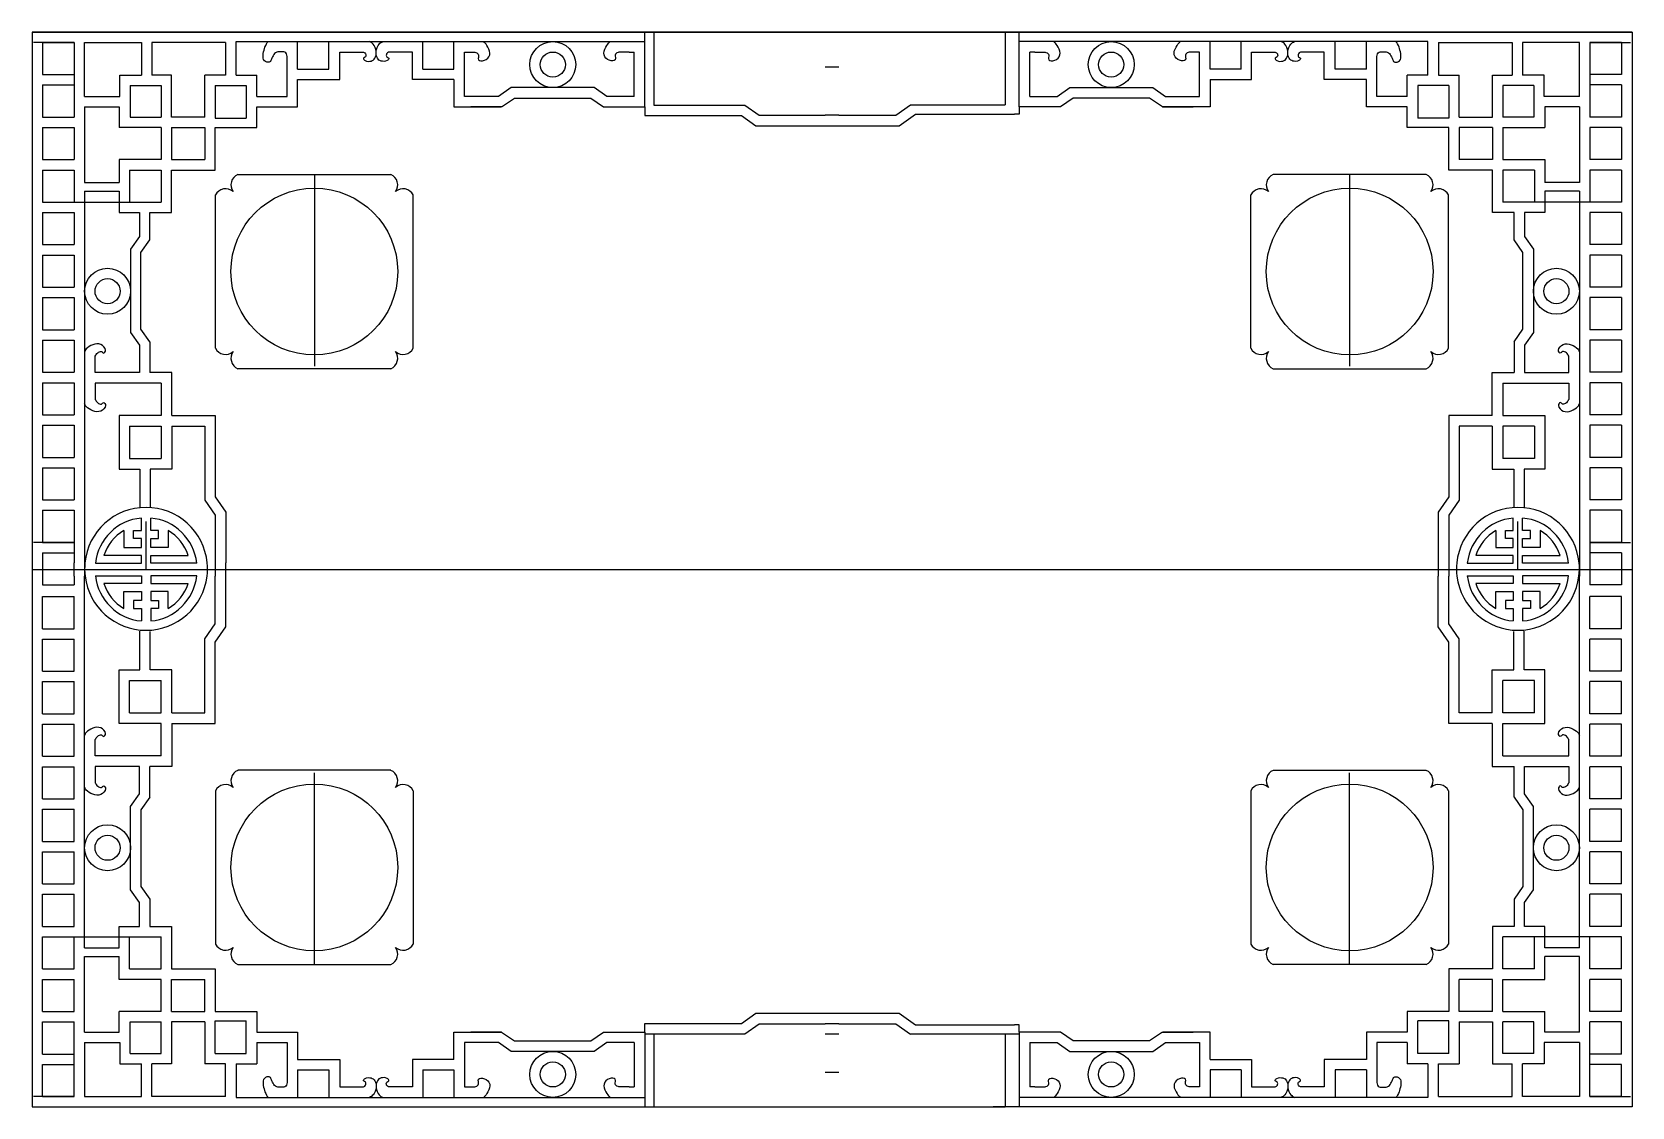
# Model space of a CAD drawing. Extents: x -289 to 641, y -388 to 236.
import ezdxf

# ---------------------------------------------------------------- set-up
doc = ezdxf.new("R2010")
doc.units = 0
doc.layers.add('MODELSKETCH_VISIBLE', color=7, linetype='CONTINUOUS')

msp = doc.modelspace()

# ---------------------------------------------------------------- linework, layer by layer
at = {"layer": 'MODELSKETCH_VISIBLE'}
for p, q in [((-288.73, 236.49), (-288.73, -72)), ((-288.73, 236.49), (67.41, 236.49)), ((641.27, 236.49), (-288.73, 236.49)), ((-288.73, 236.49), (641.27, 236.49)), ((67.41, 192.95), (67.41, 236.49)), ((67.41, 236.49), (72.78, 236.49)), ((72.78, 236.49), (72.78, 194.02)), ((276.86, 236.49), (276.86, 194.13)), ((276.86, 236.49), (285.13, 236.49)), ((641.27, 236.49), (285.13, 236.49)), ((285.13, 192.95), (285.13, 236.49)), ((641.27, 236.49), (641.27, -72)), ((-264.22, 230.42), (-287.81, 230.42)), ((-282.66, 230.42), (-264.22, 230.42)), ((-282.66, 230.42), (-282.66, 211.77)), ((-264.22, 230.42), (-264.22, 211.77)), ((-264.22, 230.42), (-264.22, 205.7)), ((-258.15, 199.02), (-258.15, 230.42)), ((-258.15, 230.42), (-237.74, 230.42)), ((-237.74, 230.42), (-225.17, 230.42)), ((-225.17, 230.42), (-225.17, 211.4)), ((-219.1, 230.42), (-219.1, 211.4)), ((-176.21, 230.42), (-219.1, 230.42)), ((-176.21, 230.42), (-176.21, 211.4)), ((-170.14, 230.9), (67.41, 230.9)), ((-170.14, 211.4), (-170.14, 230.9)), ((-134.35, 230.9), (-116.15, 230.9)), ((-134.35, 214.91), (-134.35, 230.9)), ((-116.15, 214.91), (-116.15, 230.9)), ((-109.8, 208.84), (-109.8, 224.83)), ((-109.8, 224.83), (-96, 224.83)), ((-67.62, 224.83), (-81.42, 224.83)), ((-67.62, 208.84), (-67.62, 224.83)), ((-61.55, 214.91), (-61.55, 230.9)), ((-61.55, 230.9), (-43.48, 230.9)), ((-43.48, 214.91), (-43.48, 230.9)), ((-37.41, 199.02), (-37.41, 224.83)), ((-37.41, 224.83), (-31.4, 224.83)), ((58.46, 224.83), (52.44, 224.83)), ((58.46, 224.83), (61.34, 224.83)), ((61.34, 199.02), (61.34, 224.83)), ((522.67, 230.9), (285.13, 230.9)), ((291.2, 199.02), (291.2, 224.83)), ((294.08, 224.83), (291.2, 224.83)), ((294.08, 224.83), (300.09, 224.83)), ((378.68, 230.9), (305.35, 230.9)), ((389.95, 224.83), (383.93, 224.83)), ((389.95, 199.02), (389.95, 224.83)), ((414.08, 230.9), (396.02, 230.9)), ((396.02, 214.91), (396.02, 230.9)), ((414.08, 214.91), (414.08, 230.9)), ((420.15, 208.84), (420.15, 224.83)), ((420.15, 224.83), (433.95, 224.83)), ((462.33, 224.83), (448.53, 224.83)), ((462.33, 208.84), (462.33, 224.83)), ((468.68, 214.91), (468.68, 230.9)), ((486.89, 230.9), (468.68, 230.9)), ((486.89, 214.91), (486.89, 230.9)), ((522.67, 211.4), (522.67, 230.9)), ((528.74, 230.42), (528.74, 211.4)), ((528.74, 230.42), (571.64, 230.42)), ((571.64, 230.42), (571.64, 211.4)), ((577.71, 230.42), (577.71, 211.4)), ((590.28, 230.42), (577.71, 230.42)), ((610.68, 230.42), (590.28, 230.42)), ((610.68, 199.02), (610.68, 230.42)), ((616.76, 230.42), (616.76, 205.7)), ((616.76, 230.42), (640.34, 230.42)), ((635.2, 230.42), (616.76, 230.42)), ((616.76, 230.42), (616.76, 211.77)), ((635.2, 230.42), (635.2, 211.77)), ((-140.42, 199.02), (-140.42, 221.41)), ((-134.35, 214.91), (-116.15, 214.91)), ((-61.55, 214.91), (-43.48, 214.91)), ((172.39, 216.22), (180.15, 216.22)), ((414.08, 214.91), (396.02, 214.91)), ((486.89, 214.91), (468.68, 214.91)), ((492.96, 199.02), (492.96, 221.41)), ((-282.66, 211.77), (-264.22, 211.77)), ((-282.66, 205.7), (-264.22, 205.7)), ((-282.66, 205.7), (-282.66, 187.05)), ((-264.22, 205.7), (-264.22, 187.05)), ((-237.74, 211.4), (-225.17, 211.4)), ((-237.74, 199.02), (-237.74, 211.4)), ((-231.67, 205.33), (-231.67, 187.05)), ((-231.67, 205.33), (-213.72, 205.33)), ((-207.65, 211.4), (-219.1, 211.4)), ((-213.72, 205.33), (-213.72, 187.05)), ((-207.65, 187.05), (-207.65, 211.4)), ((-176.21, 211.4), (-188.27, 211.4)), ((-188.27, 187.05), (-188.27, 211.4)), ((-182.2, 205.33), (-182.2, 186.43)), ((-182.2, 205.33), (-164.21, 205.33)), ((-170.14, 211.4), (-158.14, 211.4)), ((-164.21, 205.33), (-164.21, 186.43)), ((-158.14, 199.02), (-158.14, 211.4)), ((-134.35, 208.84), (-109.8, 208.84)), ((-134.35, 192.95), (-134.35, 208.84)), ((-43.48, 208.84), (-67.62, 208.84)), ((-43.48, 208.84), (-43.48, 192.95)), ((396.02, 208.84), (396.02, 192.95)), ((396.02, 208.84), (420.15, 208.84)), ((486.89, 208.84), (462.33, 208.84)), ((486.89, 192.95), (486.89, 208.84)), ((522.67, 211.4), (510.68, 211.4)), ((510.68, 199.02), (510.68, 211.4)), ((516.75, 205.33), (516.75, 186.43)), ((534.74, 205.33), (516.75, 205.33)), ((528.74, 211.4), (540.81, 211.4)), ((534.74, 205.33), (534.74, 186.43)), ((540.81, 187.05), (540.81, 211.4)), ((560.18, 187.05), (560.18, 211.4)), ((560.18, 211.4), (571.64, 211.4)), ((566.26, 205.33), (566.26, 187.05)), ((584.21, 205.33), (566.26, 205.33)), ((590.28, 211.4), (577.71, 211.4)), ((584.21, 205.33), (584.21, 187.05)), ((590.28, 199.02), (590.28, 211.4)), ((635.2, 211.77), (616.76, 211.77)), ((635.2, 205.7), (616.76, 205.7)), ((616.76, 205.7), (616.76, 187.05)), ((635.2, 205.7), (635.2, 187.05)), ((-258.15, 199.02), (-237.74, 199.02)), ((-158.14, 199.02), (-140.42, 199.02)), ((-17.67, 199.02), (-37.41, 199.02)), ((-10.27, 204.2), (-17.67, 199.02)), ((-15.75, 192.95), (-8.36, 198.13)), ((38.04, 204.2), (-10.27, 204.2)), ((-8.36, 198.13), (36.12, 198.13)), ((36.12, 198.13), (43.52, 192.95)), ((45.43, 199.02), (38.04, 204.2)), ((61.34, 199.02), (45.43, 199.02)), ((291.2, 199.02), (307.1, 199.02)), ((307.1, 199.02), (314.5, 204.2)), ((316.41, 198.13), (309.02, 192.95)), ((314.5, 204.2), (362.81, 204.2)), ((360.9, 198.13), (316.41, 198.13)), ((368.29, 192.95), (360.9, 198.13)), ((362.81, 204.2), (370.2, 199.02)), ((370.2, 199.02), (389.95, 199.02)), ((510.68, 199.02), (492.96, 199.02)), ((610.68, 199.02), (590.28, 199.02)), ((-282.66, 187.05), (-264.22, 187.05)), ((-258.15, 192.95), (-258.15, 148.96)), ((-258.15, 192.95), (-238.08, 192.95)), ((-238.08, 192.95), (-238.08, 180.98)), ((-231.67, 187.05), (-213.72, 187.05)), ((-188.27, 187.05), (-207.65, 187.05)), ((-182.2, 186.43), (-164.21, 186.43)), ((-158.14, 192.95), (-134.35, 192.95)), ((-158.14, 180.98), (-158.14, 192.95)), ((-43.48, 192.95), (-16.27, 192.95)), ((-15.75, 192.95), (-33.59, 192.95)), ((43.52, 192.95), (67.41, 192.95)), ((67.41, 192.95), (67.41, 187.95)), ((67.41, 187.95), (123.6, 187.95)), ((72.78, 194.02), (125.52, 194.02)), ((123.6, 187.95), (132.03, 182.05)), ((125.52, 194.02), (133.94, 188.12)), ((133.94, 188.12), (172.39, 188.12)), ((180.15, 188.12), (172.39, 188.12)), ((180.15, 188.12), (213.33, 188.12)), ((213.33, 188.12), (221.91, 194.13)), ((215.24, 182.05), (224.76, 188.71)), ((221.91, 194.13), (276.86, 194.13)), ((224.76, 188.71), (282.4, 188.71)), ((285.13, 188.71), (282.4, 188.71)), ((309.02, 192.95), (285.13, 192.95)), ((285.13, 192.95), (285.13, 188.71)), ((368.29, 192.95), (386.12, 192.95)), ((396.02, 192.95), (368.81, 192.95)), ((510.68, 192.95), (486.89, 192.95)), ((510.68, 180.98), (510.68, 192.95)), ((534.74, 186.43), (516.75, 186.43)), ((540.81, 187.05), (560.18, 187.05)), ((584.21, 187.05), (566.26, 187.05)), ((610.68, 192.95), (590.62, 192.95)), ((590.62, 192.95), (590.62, 180.98)), ((610.68, 192.95), (610.68, 148.96)), ((635.2, 187.05), (616.76, 187.05)), ((-282.66, 180.98), (-264.22, 180.98)), ((-282.66, 180.98), (-282.66, 162.34)), ((-264.22, 180.98), (-264.22, 162.34)), ((-213.72, 180.98), (-238.08, 180.98)), ((-213.72, 180.98), (-213.72, 162.34)), ((-207.65, 180.98), (-207.65, 162.34)), ((-207.65, 180.98), (-188.27, 180.98)), ((-188.27, 180.98), (-188.27, 162.34)), ((-182.2, 156.26), (-182.2, 180.98)), ((-182.2, 180.98), (-158.14, 180.98)), ((132.03, 182.05), (172.39, 182.05)), ((172.39, 182.05), (180.15, 182.05)), ((180.15, 182.05), (215.24, 182.05)), ((534.74, 180.98), (510.68, 180.98)), ((534.74, 156.26), (534.74, 180.98)), ((540.81, 180.98), (540.81, 162.34)), ((560.18, 180.98), (540.81, 180.98)), ((560.18, 180.98), (560.18, 162.34)), ((566.26, 180.98), (566.26, 162.34)), ((566.26, 180.98), (590.62, 180.98)), ((616.76, 180.98), (616.76, 162.34)), ((635.2, 180.98), (616.76, 180.98)), ((635.2, 180.98), (635.2, 162.34)), ((-282.66, 162.34), (-264.22, 162.34)), ((-238.08, 162.34), (-238.08, 148.96)), ((-213.72, 162.34), (-238.08, 162.34)), ((-207.65, 162.34), (-188.27, 162.34)), ((560.18, 162.34), (540.81, 162.34)), ((566.26, 162.34), (590.62, 162.34)), ((590.62, 162.34), (590.62, 148.96)), ((635.2, 162.34), (616.76, 162.34)), ((-282.66, 156.26), (-282.66, 137.62)), ((-282.66, 156.26), (-264.22, 156.26)), ((-264.22, 156.26), (-264.22, 137.62)), ((-258.15, 148.96), (-238.08, 148.96)), ((-232.01, 156.26), (-232.01, 137.62)), ((-232.01, 156.26), (-213.57, 156.26)), ((-213.57, 156.26), (-213.57, 137.62)), ((-207.65, 131.55), (-207.65, 156.26)), ((-207.65, 156.26), (-182.2, 156.26)), ((-169.14, 153.68), (-80.11, 153.68)), ((-124.62, 153.68), (-124.62, 42.26)), ((521.67, 153.68), (432.64, 153.68)), ((477.16, 153.68), (477.16, 42.26)), ((560.18, 156.26), (534.74, 156.26)), ((560.18, 131.55), (560.18, 156.26)), ((584.55, 156.26), (566.11, 156.26)), ((566.11, 156.26), (566.11, 137.62)), ((584.55, 156.26), (584.55, 137.62)), ((610.68, 148.96), (590.62, 148.96)), ((635.2, 156.26), (616.76, 156.26)), ((616.76, 156.26), (616.76, 137.62)), ((635.2, 156.26), (635.2, 137.62)), ((-258.15, 144.07), (-258.15, -72)), ((-258.15, 144.07), (-238.08, 144.07)), ((-238.08, 144.07), (-238.08, 131.55)), ((-182.08, 52.7), (-182.08, 141.81)), ((-67.16, 52.7), (-67.16, 141.81)), ((419.7, 52.7), (419.7, 141.81)), ((534.62, 52.7), (534.62, 141.81)), ((590.62, 144.07), (590.62, 131.55)), ((610.68, 144.07), (590.62, 144.07)), ((610.68, 144.07), (610.68, -72)), ((-282.66, 137.62), (-264.22, 137.62)), ((-282.66, 131.55), (-282.66, 112.9)), ((-282.66, 131.55), (-264.22, 131.55)), ((-264.22, 137.62), (-213.57, 137.62)), ((-264.22, 131.55), (-264.22, 112.9)), ((-238.08, 131.55), (-226.27, 131.55)), ((-232.01, 137.62), (-213.57, 137.62)), ((-226.27, 131.55), (-226.27, 117.59)), ((-220.2, 115.68), (-220.2, 131.55)), ((-220.2, 131.55), (-207.65, 131.55)), ((572.73, 131.55), (560.18, 131.55)), ((616.76, 137.62), (566.11, 137.62)), ((584.55, 137.62), (566.11, 137.62)), ((572.73, 115.68), (572.73, 131.55)), ((590.62, 131.55), (578.81, 131.55)), ((578.81, 131.55), (578.81, 117.59)), ((635.2, 137.62), (616.76, 137.62)), ((616.76, 131.55), (616.76, 112.9)), ((635.2, 131.55), (616.76, 131.55)), ((635.2, 131.55), (635.2, 112.9)), ((-282.66, 112.9), (-264.22, 112.9)), ((-226.27, 117.59), (-231.45, 110.2)), ((-225.38, 108.28), (-220.2, 115.68)), ((577.91, 108.28), (572.73, 115.68)), ((578.81, 117.59), (583.98, 110.2)), ((635.2, 112.9), (616.76, 112.9)), ((-282.66, 106.83), (-282.66, 88.18)), ((-282.66, 106.83), (-264.22, 106.83)), ((-264.22, 106.83), (-264.22, 88.18)), ((-231.45, 110.2), (-231.45, 61.88)), ((-225.38, 63.8), (-225.38, 108.28)), ((577.91, 63.8), (577.91, 108.28)), ((583.98, 110.2), (583.98, 61.88)), ((635.2, 106.83), (616.76, 106.83)), ((616.76, 106.83), (616.76, 88.18)), ((635.2, 106.83), (635.2, 88.18)), ((-282.66, 88.18), (-264.22, 88.18)), ((635.2, 88.18), (616.76, 88.18)), ((-282.66, 82.11), (-264.22, 82.11)), ((-282.66, 82.11), (-282.66, 63.46)), ((-264.22, 82.11), (-264.22, 63.46)), ((616.76, 82.11), (616.76, 63.46)), ((635.2, 82.11), (616.76, 82.11)), ((635.2, 82.11), (635.2, 63.46)), ((-282.66, 63.46), (-264.22, 63.46)), ((-282.66, 57.39), (-264.22, 57.39)), ((-282.66, 57.39), (-282.66, 38.74)), ((-264.22, 57.39), (-264.22, 38.74)), ((-231.45, 61.88), (-226.27, 54.49)), ((-220.2, 56.4), (-225.38, 63.8)), ((-220.2, 56.4), (-220.2, 38.57)), ((572.73, 56.4), (577.91, 63.8)), ((572.73, 56.4), (572.73, 38.57)), ((583.98, 61.88), (578.81, 54.49)), ((635.2, 63.46), (616.76, 63.46)), ((635.2, 57.39), (616.76, 57.39)), ((616.76, 57.39), (616.76, 38.74)), ((635.2, 57.39), (635.2, 38.74)), ((-251.99, 38.57), (-251.99, 48.08)), ((-226.27, 54.49), (-226.27, 38.57)), ((578.81, 54.49), (578.81, 38.57)), ((604.53, 38.57), (604.53, 48.08)), ((-282.66, 38.74), (-264.22, 38.74)), ((-226.27, 38.57), (-251.99, 38.57)), ((-207.5, 38.57), (-220.2, 38.57)), ((-207.5, 13.57), (-207.5, 38.57)), ((-80.11, 40.83), (-169.14, 40.83)), ((432.64, 40.83), (521.67, 40.83)), ((560.03, 13.57), (560.03, 38.57)), ((560.03, 38.57), (572.73, 38.57)), ((578.81, 38.57), (604.53, 38.57)), ((635.2, 38.74), (616.76, 38.74)), ((-282.66, 32.67), (-264.22, 32.67)), ((-282.66, 32.67), (-282.66, 14.02)), ((-264.22, 32.67), (-264.22, 14.02)), ((-213.57, 32.5), (-251.99, 32.5)), ((-251.99, 32.5), (-251.99, 22.99)), ((-213.57, 32.5), (-213.57, 13.57)), ((566.11, 32.5), (604.53, 32.5)), ((566.11, 32.5), (566.11, 13.57)), ((604.53, 32.5), (604.53, 22.99)), ((616.76, 32.67), (616.76, 14.02)), ((635.2, 32.67), (616.76, 32.67)), ((635.2, 32.67), (635.2, 14.02)), ((-282.66, 14.02), (-264.22, 14.02)), ((-238.08, 13.57), (-238.08, -17.51)), ((-213.57, 13.57), (-238.08, 13.57)), ((-207.5, 13.57), (-182.2, 13.57)), ((-182.2, 13.57), (-182.2, -33.66)), ((560.03, 13.57), (534.74, 13.57)), ((534.74, 13.57), (534.74, -33.66)), ((566.11, 13.57), (590.62, 13.57)), ((590.62, 13.57), (590.62, -17.51)), ((635.2, 14.02), (616.76, 14.02)), ((-282.66, 7.95), (-282.66, -10.7)), ((-282.66, 7.95), (-264.22, 7.95)), ((-264.22, 7.95), (-264.22, -10.7)), ((-232.01, 7.5), (-232.01, -11.43)), ((-232.01, 7.5), (-213.57, 7.5)), ((-213.57, 7.5), (-213.57, -11.43)), ((-207.5, 7.5), (-188.27, 7.5)), ((-207.5, 7.5), (-207.5, -17.51)), ((-188.27, 7.5), (-188.27, -35.55)), ((560.03, 7.5), (540.81, 7.5)), ((540.81, 7.5), (540.81, -35.55)), ((560.03, 7.5), (560.03, -17.51)), ((584.55, 7.5), (566.11, 7.5)), ((566.11, 7.5), (566.11, -11.43)), ((584.55, 7.5), (584.55, -11.43)), ((635.2, 7.95), (616.76, 7.95)), ((616.76, 7.95), (616.76, -10.7)), ((635.2, 7.95), (635.2, -10.7)), ((-282.66, -10.7), (-264.22, -10.7)), ((-282.66, -16.77), (-282.66, -35.42)), ((-282.66, -16.77), (-264.22, -16.77)), ((-264.22, -16.77), (-264.22, -35.42)), ((-238.08, -17.51), (-226.03, -17.51)), ((-232.01, -11.43), (-213.57, -11.43)), ((-226.03, -17.51), (-226.03, -39.98)), ((-207.5, -17.51), (-219.96, -17.51)), ((-219.96, -17.51), (-219.96, -39.88)), ((560.03, -17.51), (572.49, -17.51)), ((584.55, -11.43), (566.11, -11.43)), ((572.49, -17.51), (572.49, -39.88)), ((578.56, -17.51), (578.56, -39.98)), ((590.62, -17.51), (578.56, -17.51)), ((635.2, -10.7), (616.76, -10.7)), ((616.76, -16.77), (616.76, -35.42)), ((635.2, -16.77), (616.76, -16.77)), ((635.2, -16.77), (635.2, -35.42)), ((-282.66, -35.42), (-264.22, -35.42)), ((-188.27, -35.55), (-182.19, -44.38)), ((-182.2, -33.66), (-176.12, -42.49)), ((534.74, -33.66), (528.66, -42.49)), ((540.81, -35.55), (534.73, -44.38)), ((635.2, -35.42), (616.76, -35.42)), ((-282.66, -41.49), (-282.66, -60.14)), ((-282.66, -41.49), (-264.22, -41.49)), ((-264.22, -41.49), (-264.22, -60.14)), ((-225.17, -53.25), (-225.17, -45.99)), ((-219.72, -53.25), (-219.72, -45.99)), ((-182.19, -44.38), (-182.19, -72)), ((-176.12, -42.49), (-176.12, -72)), ((528.66, -42.49), (528.66, -72)), ((534.73, -44.38), (534.73, -72)), ((572.25, -53.25), (572.25, -45.99)), ((577.71, -53.25), (577.71, -45.99)), ((635.2, -41.49), (616.76, -41.49)), ((616.76, -41.49), (616.76, -60.14)), ((635.2, -41.49), (635.2, -60.14)), ((-235.28, -53.25), (-235.28, -63.04)), ((-229.77, -57.79), (-229.77, -53.25)), ((-229.77, -53.25), (-225.17, -53.25)), ((-222.44, -75.51), (-222.44, -48.03)), ((-215.12, -53.25), (-219.72, -53.25)), ((-215.12, -57.79), (-215.12, -53.25)), ((-209.6, -53.25), (-209.6, -63.04)), ((562.14, -53.25), (562.14, -63.04)), ((567.66, -53.25), (572.25, -53.25)), ((567.66, -57.79), (567.66, -53.25)), ((574.98, -75.51), (574.98, -48.03)), ((582.3, -53.25), (577.71, -53.25)), ((582.3, -57.79), (582.3, -53.25)), ((587.82, -53.25), (587.82, -63.04)), ((-264.22, -60.14), (-287.81, -60.14)), ((-282.66, -60.14), (-264.22, -60.14)), ((-264.22, -60.14), (-264.22, -72)), ((-235.28, -63.04), (-225.17, -63.04)), ((-225.17, -57.79), (-229.77, -57.79)), ((-225.17, -63.04), (-225.17, -57.79)), ((-219.72, -63.04), (-219.72, -57.79)), ((-219.72, -57.79), (-215.12, -57.79)), ((-209.6, -63.04), (-219.72, -63.04)), ((562.14, -63.04), (572.25, -63.04)), ((572.25, -57.79), (567.66, -57.79)), ((572.25, -63.04), (572.25, -57.79)), ((577.71, -57.79), (582.3, -57.79)), ((577.71, -63.04), (577.71, -57.79)), ((587.82, -63.04), (577.71, -63.04)), ((616.76, -60.14), (640.34, -60.14)), ((635.2, -60.14), (616.76, -60.14)), ((616.76, -60.14), (616.76, -72)), ((-288.73, -72), (-288.73, -79.77)), ((-282.66, -66.21), (-282.66, -72)), ((-282.66, -66.21), (-264.22, -66.21)), ((-282.66, -72), (-282.66, -79.77)), ((-264.22, -66.21), (-264.22, -72)), ((-264.22, -79.77), (-264.22, -72)), ((-258.15, -72), (-258.15, -79.77)), ((-251.89, -72.12), (-225.17, -72.12)), ((-225.17, -67.7), (-246.92, -67.7)), ((-225.17, -72.12), (-225.17, -67.7)), ((-219.72, -72.12), (-219.72, -67.7)), ((-219.72, -67.7), (-197.97, -67.7)), ((-193, -72.12), (-219.72, -72.12)), ((-182.19, -72), (-182.19, -79.77)), ((-176.12, -79.77), (-176.12, -72)), ((528.66, -72), (528.66, -79.77)), ((534.73, -72), (534.73, -79.77)), ((545.54, -72.12), (572.25, -72.12)), ((572.25, -67.7), (550.5, -67.7)), ((572.25, -72.12), (572.25, -67.7)), ((577.71, -67.7), (599.46, -67.7)), ((577.71, -72.12), (577.71, -67.7)), ((604.42, -72.12), (577.71, -72.12)), ((610.68, -72), (610.68, -79.77)), ((635.2, -66.21), (616.76, -66.21)), ((616.76, -66.21), (616.76, -72)), ((616.76, -72), (616.76, -79.77)), ((635.2, -66.21), (635.2, -72)), ((635.2, -72), (635.2, -79.77)), ((641.27, -72), (641.27, -79.77)), ((-288.73, -75.89), (641.27, -75.89)), ((-288.73, -79.77), (-288.73, -388.26)), ((-282.66, -79.77), (-282.66, -84.85)), ((-264.22, -79.77), (-264.22, -84.85)), ((-264.22, -79.77), (-264.22, -84.85)), ((-258.15, -295.84), (-258.15, -79.77)), ((-251.89, -79.65), (-225.17, -79.65)), ((-225.17, -79.65), (-225.17, -84.07)), ((-193, -79.65), (-219.72, -79.65)), ((-219.72, -79.65), (-219.72, -84.07)), ((-182.19, -107.4), (-182.19, -79.77)), ((-176.12, -109.28), (-176.12, -79.77)), ((528.66, -109.28), (528.66, -79.77)), ((534.73, -107.4), (534.73, -79.77)), ((545.54, -79.65), (572.25, -79.65)), ((572.25, -79.65), (572.25, -84.07)), ((604.42, -79.65), (577.71, -79.65)), ((577.71, -79.65), (577.71, -84.07)), ((610.68, -295.84), (610.68, -79.77)), ((616.76, -79.77), (616.76, -84.85)), ((616.76, -79.77), (616.76, -84.85)), ((635.2, -79.77), (635.2, -84.85)), ((641.27, -79.77), (641.27, -388.26)), ((-282.66, -84.85), (-264.22, -84.85)), ((-282.66, -91.64), (-264.22, -91.64)), ((-282.66, -110.28), (-282.66, -91.64)), ((-264.22, -110.28), (-264.22, -91.64)), ((-225.17, -84.07), (-246.92, -84.07)), ((-235.28, -88.73), (-225.17, -88.73)), ((-235.28, -98.52), (-235.28, -88.73)), ((-225.17, -88.73), (-225.17, -93.98)), ((-219.72, -84.07), (-197.97, -84.07)), ((-209.6, -88.73), (-219.72, -88.73)), ((-219.72, -88.73), (-219.72, -93.98)), ((-209.6, -98.52), (-209.6, -88.73)), ((572.25, -84.07), (550.5, -84.07)), ((562.14, -98.52), (562.14, -88.73)), ((562.14, -88.73), (572.25, -88.73)), ((572.25, -88.73), (572.25, -93.98)), ((577.71, -84.07), (599.46, -84.07)), ((577.71, -88.73), (577.71, -93.98)), ((587.82, -88.73), (577.71, -88.73)), ((587.82, -98.52), (587.82, -88.73)), ((635.2, -84.85), (616.76, -84.85)), ((635.2, -91.64), (616.76, -91.64)), ((616.76, -110.28), (616.76, -91.64)), ((635.2, -110.28), (635.2, -91.64)), ((-225.17, -93.98), (-229.77, -93.98)), ((-229.77, -93.98), (-229.77, -98.52)), ((-229.77, -98.52), (-225.17, -98.52)), ((-225.17, -98.52), (-225.17, -105.78)), ((-219.72, -93.98), (-215.12, -93.98)), ((-215.12, -98.52), (-219.72, -98.52)), ((-219.72, -98.52), (-219.72, -105.78)), ((-215.12, -93.98), (-215.12, -98.52)), ((572.25, -93.98), (567.66, -93.98)), ((567.66, -93.98), (567.66, -98.52)), ((567.66, -98.52), (572.25, -98.52)), ((572.25, -98.52), (572.25, -105.78)), ((577.71, -93.98), (582.3, -93.98)), ((577.71, -98.52), (577.71, -105.78)), ((582.3, -98.52), (577.71, -98.52)), ((582.3, -93.98), (582.3, -98.52)), ((-282.66, -110.28), (-264.22, -110.28)), ((-188.27, -116.22), (-182.19, -107.4)), ((-182.2, -118.11), (-176.12, -109.28)), ((534.74, -118.11), (528.66, -109.28)), ((540.81, -116.22), (534.73, -107.4)), ((635.2, -110.28), (616.76, -110.28)), ((-282.66, -135), (-282.66, -116.35)), ((-282.66, -116.35), (-264.22, -116.35)), ((-264.22, -135), (-264.22, -116.35)), ((-226.03, -134.27), (-226.03, -111.79)), ((-219.96, -134.27), (-219.96, -111.89)), ((-188.27, -159.27), (-188.27, -116.22)), ((-182.2, -165.34), (-182.2, -118.11)), ((534.74, -165.34), (534.74, -118.11)), ((540.81, -159.27), (540.81, -116.22)), ((572.49, -134.27), (572.49, -111.89)), ((578.56, -134.27), (578.56, -111.79)), ((616.76, -135), (616.76, -116.35)), ((635.2, -116.35), (616.76, -116.35)), ((635.2, -135), (635.2, -116.35)), ((-282.66, -135), (-264.22, -135)), ((-238.08, -134.27), (-226.03, -134.27)), ((-238.08, -165.34), (-238.08, -134.27)), ((-207.5, -134.27), (-219.96, -134.27)), ((-207.5, -159.27), (-207.5, -134.27)), ((560.03, -159.27), (560.03, -134.27)), ((560.03, -134.27), (572.49, -134.27)), ((590.62, -134.27), (578.56, -134.27)), ((590.62, -165.34), (590.62, -134.27)), ((635.2, -135), (616.76, -135)), ((-282.66, -159.72), (-282.66, -141.07)), ((-282.66, -141.07), (-264.22, -141.07)), ((-264.22, -159.72), (-264.22, -141.07)), ((-232.01, -140.34), (-213.57, -140.34)), ((-232.01, -159.27), (-232.01, -140.34)), ((-213.57, -159.27), (-213.57, -140.34)), ((584.55, -140.34), (566.11, -140.34)), ((566.11, -159.27), (566.11, -140.34)), ((584.55, -159.27), (584.55, -140.34)), ((635.2, -141.07), (616.76, -141.07)), ((616.76, -159.72), (616.76, -141.07)), ((635.2, -159.72), (635.2, -141.07)), ((-282.66, -159.72), (-264.22, -159.72)), ((-282.66, -165.79), (-264.22, -165.79)), ((-282.66, -184.44), (-282.66, -165.79)), ((-264.22, -184.44), (-264.22, -165.79)), ((-213.57, -165.34), (-238.08, -165.34)), ((-232.01, -159.27), (-213.57, -159.27)), ((-213.57, -184.27), (-213.57, -165.34)), ((-207.5, -159.27), (-188.27, -159.27)), ((-207.5, -165.34), (-207.5, -190.34)), ((-207.5, -165.34), (-182.2, -165.34)), ((560.03, -165.34), (534.74, -165.34)), ((560.03, -159.27), (540.81, -159.27)), ((560.03, -165.34), (560.03, -190.34)), ((584.55, -159.27), (566.11, -159.27)), ((566.11, -184.27), (566.11, -165.34)), ((566.11, -165.34), (590.62, -165.34)), ((635.2, -159.72), (616.76, -159.72)), ((616.76, -184.44), (616.76, -165.79)), ((635.2, -165.79), (616.76, -165.79)), ((635.2, -184.44), (635.2, -165.79)), ((-251.99, -184.27), (-251.99, -174.76)), ((604.53, -184.27), (604.53, -174.76)), ((-282.66, -184.44), (-264.22, -184.44)), ((-213.57, -184.27), (-251.99, -184.27)), ((566.11, -184.27), (604.53, -184.27)), ((635.2, -184.44), (616.76, -184.44)), ((-282.66, -190.51), (-264.22, -190.51)), ((-282.66, -209.16), (-282.66, -190.51)), ((-264.22, -209.16), (-264.22, -190.51)), ((-226.27, -190.34), (-251.99, -190.34)), ((-251.99, -190.34), (-251.99, -199.85)), ((-226.27, -206.26), (-226.27, -190.34)), ((-207.5, -190.34), (-220.2, -190.34)), ((-220.2, -208.17), (-220.2, -190.34)), ((-80.11, -192.6), (-169.14, -192.6)), ((-124.62, -305.45), (-124.62, -194.03)), ((432.64, -192.6), (521.67, -192.6)), ((477.16, -305.45), (477.16, -194.03)), ((560.03, -190.34), (572.73, -190.34)), ((572.73, -208.17), (572.73, -190.34)), ((578.81, -190.34), (604.53, -190.34)), ((578.81, -206.26), (578.81, -190.34)), ((604.53, -190.34), (604.53, -199.85)), ((616.76, -209.16), (616.76, -190.51)), ((635.2, -190.51), (616.76, -190.51)), ((635.2, -209.16), (635.2, -190.51)), ((-182.08, -204.47), (-182.08, -293.58)), ((-67.16, -204.47), (-67.16, -293.58)), ((419.7, -204.47), (419.7, -293.58)), ((534.62, -204.47), (534.62, -293.58)), ((-282.66, -209.16), (-264.22, -209.16)), ((-231.45, -213.65), (-226.27, -206.26)), ((-231.45, -261.97), (-231.45, -213.65)), ((-220.2, -208.17), (-225.38, -215.57)), ((572.73, -208.17), (577.91, -215.57)), ((583.98, -213.65), (578.81, -206.26)), ((583.98, -261.97), (583.98, -213.65)), ((635.2, -209.16), (616.76, -209.16)), ((-282.66, -233.88), (-282.66, -215.23)), ((-282.66, -215.23), (-264.22, -215.23)), ((-264.22, -233.88), (-264.22, -215.23)), ((-225.38, -215.57), (-225.38, -260.05)), ((577.91, -215.57), (577.91, -260.05)), ((616.76, -233.88), (616.76, -215.23)), ((635.2, -215.23), (616.76, -215.23)), ((635.2, -233.88), (635.2, -215.23)), ((-282.66, -233.88), (-264.22, -233.88)), ((-282.66, -239.95), (-264.22, -239.95)), ((-282.66, -258.6), (-282.66, -239.95)), ((-264.22, -258.6), (-264.22, -239.95)), ((635.2, -233.88), (616.76, -233.88)), ((635.2, -239.95), (616.76, -239.95)), ((616.76, -258.6), (616.76, -239.95)), ((635.2, -258.6), (635.2, -239.95)), ((-282.66, -258.6), (-264.22, -258.6)), ((-225.38, -260.05), (-220.2, -267.45)), ((577.91, -260.05), (572.73, -267.45)), ((635.2, -258.6), (616.76, -258.6)), ((-282.66, -283.32), (-282.66, -264.67)), ((-282.66, -264.67), (-264.22, -264.67)), ((-264.22, -283.32), (-264.22, -264.67)), ((-226.27, -269.36), (-231.45, -261.97)), ((-226.27, -283.32), (-226.27, -269.36)), ((-220.2, -267.45), (-220.2, -283.32)), ((572.73, -267.45), (572.73, -283.32)), ((578.81, -269.36), (583.98, -261.97)), ((578.81, -283.32), (578.81, -269.36)), ((635.2, -264.67), (616.76, -264.67)), ((616.76, -283.32), (616.76, -264.67)), ((635.2, -283.32), (635.2, -264.67)), ((-282.66, -283.32), (-264.22, -283.32)), ((-238.08, -283.32), (-226.27, -283.32)), ((-238.08, -295.84), (-238.08, -283.32)), ((-220.2, -283.32), (-207.65, -283.32)), ((-207.65, -283.32), (-207.65, -308.04)), ((572.73, -283.32), (560.18, -283.32)), ((560.18, -283.32), (560.18, -308.04)), ((590.62, -283.32), (578.81, -283.32)), ((590.62, -295.84), (590.62, -283.32)), ((635.2, -283.32), (616.76, -283.32)), ((-282.66, -289.39), (-264.22, -289.39)), ((-282.66, -308.04), (-282.66, -289.39)), ((-264.22, -289.39), (-213.57, -289.39)), ((-264.22, -308.04), (-264.22, -289.39)), ((-258.15, -295.84), (-238.08, -295.84)), ((-232.01, -289.39), (-213.57, -289.39)), ((-232.01, -308.04), (-232.01, -289.39)), ((-213.57, -308.04), (-213.57, -289.39)), ((584.55, -289.39), (566.11, -289.39)), ((566.11, -308.04), (566.11, -289.39)), ((616.76, -289.39), (566.11, -289.39)), ((584.55, -308.04), (584.55, -289.39)), ((610.68, -295.84), (590.62, -295.84)), ((635.2, -289.39), (616.76, -289.39)), ((616.76, -308.04), (616.76, -289.39)), ((635.2, -308.04), (635.2, -289.39)), ((-258.15, -300.74), (-238.08, -300.74)), ((-258.15, -344.72), (-258.15, -300.74)), ((-238.08, -314.11), (-238.08, -300.74)), ((-169.14, -305.45), (-80.11, -305.45)), ((521.67, -305.45), (432.64, -305.45)), ((610.68, -300.74), (590.62, -300.74)), ((590.62, -314.11), (590.62, -300.74)), ((610.68, -344.72), (610.68, -300.74)), ((-282.66, -308.04), (-264.22, -308.04)), ((-282.66, -332.75), (-282.66, -314.11)), ((-282.66, -314.11), (-264.22, -314.11)), ((-264.22, -332.75), (-264.22, -314.11)), ((-213.72, -314.11), (-238.08, -314.11)), ((-232.01, -308.04), (-213.57, -308.04)), ((-213.72, -332.75), (-213.72, -314.11)), ((-207.65, -308.04), (-182.2, -308.04)), ((-207.65, -314.11), (-188.27, -314.11)), ((-207.65, -332.75), (-207.65, -314.11)), ((-188.27, -332.75), (-188.27, -314.11)), ((-182.2, -308.04), (-182.2, -332.75)), ((534.74, -308.04), (534.74, -332.75)), ((560.18, -308.04), (534.74, -308.04)), ((540.81, -332.75), (540.81, -314.11)), ((560.18, -314.11), (540.81, -314.11)), ((560.18, -332.75), (560.18, -314.11)), ((584.55, -308.04), (566.11, -308.04)), ((566.26, -314.11), (590.62, -314.11)), ((566.26, -332.75), (566.26, -314.11)), ((635.2, -308.04), (616.76, -308.04)), ((616.76, -332.75), (616.76, -314.11)), ((635.2, -314.11), (616.76, -314.11)), ((635.2, -332.75), (635.2, -314.11)), ((-282.66, -332.75), (-264.22, -332.75)), ((-238.08, -344.72), (-238.08, -332.75)), ((-213.72, -332.75), (-238.08, -332.75)), ((-207.65, -332.75), (-188.27, -332.75)), ((-182.2, -332.75), (-158.14, -332.75)), ((-158.14, -332.75), (-158.14, -344.72)), ((123.6, -339.72), (132.03, -333.82)), ((132.03, -333.82), (172.39, -333.82)), ((172.39, -333.82), (180.15, -333.82)), ((180.15, -333.82), (215.24, -333.82)), ((215.24, -333.82), (224.76, -340.48)), ((510.68, -332.75), (510.68, -344.72)), ((534.74, -332.75), (510.68, -332.75)), ((560.18, -332.75), (540.81, -332.75)), ((566.26, -332.75), (590.62, -332.75)), ((590.62, -344.72), (590.62, -332.75)), ((635.2, -332.75), (616.76, -332.75)), ((-282.66, -357.47), (-282.66, -338.83)), ((-282.66, -338.83), (-264.22, -338.83)), ((-264.22, -357.47), (-264.22, -338.83)), ((-231.67, -357.1), (-231.67, -338.83)), ((-231.67, -338.83), (-213.72, -338.83)), ((-213.72, -357.1), (-213.72, -338.83)), ((-188.27, -338.83), (-207.65, -338.83)), ((-207.65, -338.83), (-207.65, -363.17)), ((-188.27, -338.83), (-188.27, -363.17)), ((-182.2, -357.1), (-182.2, -338.2)), ((-182.2, -338.2), (-164.21, -338.2)), ((-164.21, -357.1), (-164.21, -338.2)), ((67.41, -344.72), (67.41, -339.72)), ((67.41, -339.72), (123.6, -339.72)), ((125.52, -345.79), (133.94, -339.89)), ((133.94, -339.89), (172.39, -339.89)), ((180.15, -339.89), (172.39, -339.89)), ((180.15, -339.89), (213.33, -339.89)), ((213.33, -339.89), (221.91, -345.9)), ((224.76, -340.48), (282.4, -340.48)), ((285.13, -340.48), (282.4, -340.48)), ((285.13, -344.72), (285.13, -340.48)), ((516.75, -357.1), (516.75, -338.2)), ((534.74, -338.2), (516.75, -338.2)), ((534.74, -357.1), (534.74, -338.2)), ((540.81, -338.83), (560.18, -338.83)), ((540.81, -338.83), (540.81, -363.17)), ((560.18, -338.83), (560.18, -363.17)), ((566.26, -357.1), (566.26, -338.83)), ((584.21, -338.83), (566.26, -338.83)), ((584.21, -357.1), (584.21, -338.83)), ((616.76, -357.47), (616.76, -338.83)), ((635.2, -338.83), (616.76, -338.83)), ((635.2, -357.47), (635.2, -338.83)), ((-258.15, -344.72), (-238.08, -344.72)), ((-258.15, -350.8), (-258.15, -382.19)), ((-258.15, -350.8), (-237.74, -350.8)), ((-237.74, -350.8), (-237.74, -363.17)), ((-158.14, -344.72), (-134.35, -344.72)), ((-158.14, -350.8), (-158.14, -363.17)), ((-158.14, -350.8), (-140.42, -350.8)), ((-140.42, -350.8), (-140.42, -373.18)), ((-134.35, -344.72), (-134.35, -360.61)), ((-43.48, -360.61), (-43.48, -344.72)), ((-43.48, -344.72), (-16.27, -344.72)), ((-37.41, -350.8), (-37.41, -376.6)), ((-17.67, -350.8), (-37.41, -350.8)), ((-15.75, -344.72), (-33.59, -344.72)), ((-10.27, -355.97), (-17.67, -350.8)), ((-15.75, -344.72), (-8.36, -349.9)), ((-8.36, -349.9), (36.12, -349.9)), ((36.12, -349.9), (43.52, -344.72)), ((45.43, -350.8), (38.04, -355.97)), ((43.52, -344.72), (67.41, -344.72)), ((61.34, -350.8), (45.43, -350.8)), ((61.34, -350.8), (61.34, -376.6)), ((67.41, -344.72), (67.41, -388.26)), ((67.41, -345.79), (72.78, -345.79)), ((72.78, -345.79), (72.78, -388.26)), ((72.78, -345.79), (125.52, -345.79)), ((172.39, -345.79), (180.15, -345.79)), ((221.75, -345.79), (285.13, -345.79)), ((276.86, -345.79), (276.86, -388.26)), ((285.13, -344.72), (285.13, -388.26)), ((309.02, -344.72), (285.13, -344.72)), ((285.13, -344.72), (285.13, -388.26)), ((291.2, -350.8), (307.1, -350.8)), ((291.2, -350.8), (291.2, -376.6)), ((307.1, -350.8), (314.5, -355.97)), ((316.41, -349.9), (309.02, -344.72)), ((360.9, -349.9), (316.41, -349.9)), ((368.29, -344.72), (360.9, -349.9)), ((362.81, -355.97), (370.2, -350.8)), ((368.29, -344.72), (386.12, -344.72)), ((396.02, -344.72), (368.81, -344.72)), ((370.2, -350.8), (389.95, -350.8)), ((389.95, -350.8), (389.95, -376.6)), ((396.02, -360.61), (396.02, -344.72)), ((486.89, -344.72), (486.89, -360.61)), ((510.68, -344.72), (486.89, -344.72)), ((492.96, -350.8), (492.96, -373.18)), ((510.68, -350.8), (492.96, -350.8)), ((510.68, -350.8), (510.68, -363.17)), ((610.68, -350.8), (590.28, -350.8)), ((590.28, -350.8), (590.28, -363.17)), ((610.68, -344.72), (590.62, -344.72)), ((610.68, -350.8), (610.68, -382.19)), ((-282.66, -357.47), (-264.22, -357.47)), ((-264.22, -382.19), (-264.22, -357.47)), ((-231.67, -357.1), (-213.72, -357.1)), ((-182.2, -357.1), (-164.21, -357.1)), ((-134.35, -360.61), (-109.8, -360.61)), ((-109.8, -360.61), (-109.8, -376.6)), ((-43.48, -360.61), (-67.62, -360.61)), ((-67.62, -360.61), (-67.62, -376.6)), ((38.04, -355.97), (-10.27, -355.97)), ((314.5, -355.97), (362.81, -355.97)), ((396.02, -360.61), (420.15, -360.61)), ((420.15, -360.61), (420.15, -376.6)), ((486.89, -360.61), (462.33, -360.61)), ((462.33, -360.61), (462.33, -376.6)), ((534.74, -357.1), (516.75, -357.1)), ((584.21, -357.1), (566.26, -357.1)), ((635.2, -357.47), (616.76, -357.47)), ((616.76, -382.19), (616.76, -357.47)), ((-282.66, -363.55), (-264.22, -363.55)), ((-282.66, -382.19), (-282.66, -363.55)), ((-264.22, -382.19), (-264.22, -363.55)), ((-237.74, -363.17), (-225.17, -363.17)), ((-225.17, -382.19), (-225.17, -363.17)), ((-207.65, -363.17), (-219.1, -363.17)), ((-219.1, -382.19), (-219.1, -363.17)), ((-176.21, -363.17), (-188.27, -363.17)), ((-176.21, -382.19), (-176.21, -363.17)), ((-170.14, -363.17), (-170.14, -382.68)), ((-170.14, -363.17), (-158.14, -363.17)), ((-134.35, -366.68), (-116.15, -366.68)), ((-134.35, -366.68), (-134.35, -382.68)), ((-116.15, -366.68), (-116.15, -382.68)), ((-61.55, -366.68), (-43.48, -366.68)), ((-61.55, -366.68), (-61.55, -382.68)), ((-43.48, -366.68), (-43.48, -382.68)), ((172.39, -367.99), (180.15, -367.99)), ((396.02, -366.68), (396.02, -382.68)), ((414.08, -366.68), (396.02, -366.68)), ((414.08, -366.68), (414.08, -382.68)), ((468.68, -366.68), (468.68, -382.68)), ((486.89, -366.68), (468.68, -366.68)), ((486.89, -366.68), (486.89, -382.68)), ((522.67, -363.17), (510.68, -363.17)), ((522.67, -363.17), (522.67, -382.68)), ((528.74, -382.19), (528.74, -363.17)), ((528.74, -363.17), (540.81, -363.17)), ((560.18, -363.17), (571.64, -363.17)), ((571.64, -382.19), (571.64, -363.17)), ((590.28, -363.17), (577.71, -363.17)), ((577.71, -382.19), (577.71, -363.17)), ((616.76, -382.19), (616.76, -363.55)), ((635.2, -363.55), (616.76, -363.55)), ((635.2, -382.19), (635.2, -363.55)), ((-109.8, -376.6), (-96, -376.6)), ((-67.62, -376.6), (-81.42, -376.6)), ((-37.41, -376.6), (-31.4, -376.6)), ((58.46, -376.6), (52.44, -376.6)), ((58.46, -376.6), (61.34, -376.6)), ((294.08, -376.6), (291.2, -376.6)), ((294.08, -376.6), (300.09, -376.6)), ((389.95, -376.6), (383.93, -376.6)), ((420.15, -376.6), (433.95, -376.6)), ((462.33, -376.6), (448.53, -376.6)), ((-288.73, -388.26), (276.86, -388.26)), ((-264.22, -382.19), (-287.81, -382.19)), ((-282.66, -382.19), (-264.22, -382.19)), ((-258.15, -382.19), (-237.74, -382.19)), ((-237.74, -382.19), (-225.17, -382.19)), ((-176.21, -382.19), (-219.1, -382.19)), ((-170.14, -382.68), (67.41, -382.68)), ((-134.35, -382.68), (-116.15, -382.68)), ((-61.55, -382.68), (-43.48, -382.68)), ((285.13, -388.26), (269.97, -388.26)), ((641.27, -388.26), (276.86, -388.26)), ((522.67, -382.68), (285.13, -382.68)), ((414.08, -382.68), (396.02, -382.68)), ((486.89, -382.68), (468.68, -382.68)), ((528.74, -382.19), (571.64, -382.19)), ((590.28, -382.19), (577.71, -382.19)), ((610.68, -382.19), (590.28, -382.19)), ((635.2, -382.19), (616.76, -382.19)), ((616.76, -382.19), (640.34, -382.19))]:
    msp.add_line(p, q, dxfattribs=at)
for centre, radius in [((14, 217.55), 13.35), ((14, 217.55), 7.28), ((338.54, 217.55), 13.35), ((338.54, 217.55), 7.28), ((-124.62, 97.25), 48.47), ((477.16, 97.25), 48.47), ((-244.8, 85.86), 13.35), ((-244.8, 85.86), 7.28), ((597.33, 85.86), 13.35), ((597.33, 85.86), 7.28), ((-124.62, -249.03), 48.47), ((477.16, -249.03), 48.47), ((-244.8, -237.63), 13.35), ((-244.8, -237.63), 7.28), ((597.33, -237.63), 13.35), ((597.33, -237.63), 7.28), ((14, -369.32), 13.35), ((14, -369.32), 7.28), ((338.54, -369.32), 13.35), ((338.54, -369.32), 7.28)]:
    msp.add_circle(centre, radius, dxfattribs=at)
for centre, radius, start, end in [((-166.48, 147.63), 6.6, 113.73056, 215.73756), ((-82.76, 147.63), 6.6, 324.26244, 66.26944), ((-82.76, 147.63), 6.6, 324.26244, 66.26944), ((435.3, 147.63), 6.6, 113.73056, 215.73756), ((435.3, 147.63), 6.6, 113.73056, 215.73756), ((519.02, 147.63), 6.6, 324.26244, 66.26944), ((-176.2, 138.81), 6.6, 48.74744, 153.01679), ((-73.05, 138.81), 6.6, 26.98321, 131.25256), ((425.58, 138.81), 6.6, 48.74744, 153.01679), ((528.73, 138.81), 6.6, 26.98321, 131.25256), ((-176.2, 55.7), 6.6, 206.98321, 311.25256), ((-166.48, 46.87), 6.6, 144.26244, 246.26944), ((-82.76, 46.87), 6.6, 293.73056, 35.73756), ((-73.05, 55.7), 6.6, 228.74744, 333.01679), ((425.58, 55.7), 6.6, 206.98321, 311.25256), ((435.3, 46.87), 6.6, 144.26244, 246.26944), ((519.02, 46.87), 6.6, 293.73056, 35.73756), ((528.73, 55.7), 6.6, 228.74744, 333.01679), ((-222.44, -75.51), 35.71, 5.62588, 174.37412), ((-222.44, -75.51), 29.64, 95.277, 173.44124), ((-222.44, -75.51), 29.64, 6.55876, 84.723), ((574.98, -75.51), 35.71, 5.62588, 174.37412), ((574.98, -75.51), 29.64, 95.277, 173.44124), ((574.98, -75.51), 29.64, 6.55876, 84.723), ((-222.44, -75.51), 25.69, 119.98419, 162.32476), ((-222.44, -75.51), 25.69, 17.67524, 60.01581), ((574.98, -75.51), 25.69, 119.98419, 162.32476), ((574.98, -75.51), 25.69, 17.67524, 60.01581), ((-222.44, -75.51), 35.71, 174.37412, 186.85422), ((-222.44, -75.51), 35.71, 353.14578, 5.62588), ((574.98, -75.51), 35.71, 174.37412, 186.85422), ((574.98, -75.51), 35.71, 353.14578, 5.62588), ((-222.44, -75.51), 35.71, 186.85422, 353.14578), ((-222.44, -76.27), 29.64, 186.55876, 264.723), ((-222.44, -76.27), 29.64, 275.277, 353.44124), ((574.98, -75.51), 35.71, 186.85422, 353.14578), ((574.98, -76.27), 29.64, 186.55876, 264.723), ((574.98, -76.27), 29.64, 275.277, 353.44124), ((-222.44, -76.27), 25.69, 197.67524, 240.01581), ((-222.44, -76.27), 25.69, 299.98419, 342.32476), ((574.98, -76.27), 25.69, 197.67524, 240.01581), ((574.98, -76.27), 25.69, 299.98419, 342.32476), ((-166.48, -198.65), 6.6, 113.73056, 215.73756), ((-82.76, -198.65), 6.6, 324.26244, 66.26944), ((435.3, -198.65), 6.6, 113.73056, 215.73756), ((519.02, -198.65), 6.6, 324.26244, 66.26944), ((-176.2, -207.47), 6.6, 48.74744, 153.01679), ((-73.05, -207.47), 6.6, 26.98321, 131.25256), ((425.58, -207.47), 6.6, 48.74744, 153.01679), ((528.73, -207.47), 6.6, 26.98321, 131.25256), ((-176.2, -290.58), 6.6, 206.98321, 311.25256), ((-166.48, -299.41), 6.6, 144.26244, 246.26944), ((-82.76, -299.41), 6.6, 293.73056, 35.73756), ((-82.76, -299.41), 6.6, 293.73056, 35.73756), ((-73.05, -290.58), 6.6, 228.74744, 333.01679), ((425.58, -290.58), 6.6, 206.98321, 311.25256), ((435.3, -299.41), 6.6, 144.26244, 246.26944), ((435.3, -299.41), 6.6, 144.26244, 246.26944), ((519.02, -299.41), 6.6, 293.73056, 35.73756), ((528.73, -290.58), 6.6, 228.74744, 333.01679)]:
    msp.add_arc(centre, radius, start, end, dxfattribs=at)
for points, knots in [([(-150.15, 219.37), (-150.56, 219.12), (-151.58, 218.49), (-155.46, 220.27), (-153.47, 227.77), (-152.27, 230.2), (-151.69, 230.9)], [0, 0, 0, 0, 0.162808, 0.395247, 0.748173, 1, 1, 1, 1]), ([(-140.42, 221.41), (-140.46, 222.56), (-140.54, 224.87), (-144.18, 225.08), (-147.39, 224.84), (-149.09, 222.02), (-149.8, 220.24), (-150.15, 219.37)], [0, 0, 0, 0, 0.199324, 0.400931, 0.604461, 0.803992, 1, 1, 1, 1]), ([(-96, 224.83), (-95.53, 224.6), (-94.54, 224.11), (-94.56, 221.78), (-96.55, 221.47), (-95.06, 219.33), (-91.45, 219.32), (-89.04, 220.99), (-88.23, 225.26), (-90.14, 229.65), (-91.8, 230.53), (-92.51, 230.9)], [0, 0, 0, 0, 0.086521, 0.181316, 0.261835, 0.35289, 0.482863, 0.597626, 0.73884, 0.88861, 1, 1, 1, 1]), ([(-81.42, 224.83), (-81.89, 224.6), (-82.88, 224.11), (-82.86, 221.78), (-80.87, 221.47), (-82.36, 219.33), (-85.96, 219.32), (-88.37, 220.99), (-89.19, 225.26), (-87.27, 229.65), (-85.61, 230.53), (-84.9, 230.9)], [0, 0, 0, 0, 0.086521, 0.181316, 0.261835, 0.35289, 0.482863, 0.597626, 0.73884, 0.88861, 1, 1, 1, 1]), ([(-31.4, 224.83), (-30.74, 224.48), (-28.56, 224.01), (-29.63, 221.03), (-28.87, 219.36), (-24.16, 220.09), (-21.67, 224.17), (-24.24, 228.79), (-25.57, 230.27), (-26.14, 230.9)], [0, 0, 0, 0, 0.126904, 0.257157, 0.35223, 0.516468, 0.683247, 0.862689, 1, 1, 1, 1]), ([(52.45, 224.83), (51.79, 224.48), (49.61, 224.01), (50.69, 221.03), (49.92, 219.36), (45.21, 220.09), (42.72, 224.18), (45.29, 228.8), (46.63, 230.28), (47.2, 230.9)], [0, 0, 0, 0, 0.126779, 0.257065, 0.352161, 0.51644, 0.683261, 0.862747, 1, 1, 1, 1]), ([(300.09, 224.83), (300.75, 224.48), (302.92, 224.01), (301.85, 221.03), (302.61, 219.36), (307.32, 220.09), (309.81, 224.18), (307.24, 228.8), (305.91, 230.28), (305.34, 230.9)], [0, 0, 0, 0, 0.126779, 0.257065, 0.352161, 0.51644, 0.683261, 0.862747, 1, 1, 1, 1]), ([(383.93, 224.83), (383.28, 224.48), (381.09, 224.01), (382.17, 221.03), (381.4, 219.36), (376.69, 220.09), (374.2, 224.17), (376.77, 228.79), (378.11, 230.27), (378.68, 230.9)], [0, 0, 0, 0, 0.126904, 0.257157, 0.35223, 0.516468, 0.683247, 0.862689, 1, 1, 1, 1]), ([(433.95, 224.83), (434.42, 224.6), (435.41, 224.11), (435.39, 221.78), (433.4, 221.47), (434.89, 219.33), (438.5, 219.32), (440.91, 220.99), (441.72, 225.26), (439.81, 229.65), (438.15, 230.53), (437.44, 230.9)], [0, 0, 0, 0, 0.086521, 0.181316, 0.261835, 0.35289, 0.482863, 0.597626, 0.73884, 0.88861, 1, 1, 1, 1]), ([(448.53, 224.83), (448.06, 224.6), (447.07, 224.11), (447.09, 221.78), (449.08, 221.47), (447.59, 219.33), (443.99, 219.32), (441.58, 220.99), (440.76, 225.26), (442.68, 229.65), (444.34, 230.53), (445.05, 230.9)], [0, 0, 0, 0, 0.086521, 0.181316, 0.261835, 0.35289, 0.482863, 0.597626, 0.73884, 0.88861, 1, 1, 1, 1]), ([(492.96, 221.41), (493, 222.56), (493.07, 224.87), (496.72, 225.08), (499.93, 224.84), (501.63, 222.02), (502.33, 220.24), (502.68, 219.37)], [0, 0, 0, 0, 0.199324, 0.400931, 0.604461, 0.803992, 1, 1, 1, 1]), ([(502.68, 219.37), (503.09, 219.12), (504.12, 218.49), (507.99, 220.27), (506.01, 227.77), (504.81, 230.2), (504.23, 230.9)], [0, 0, 0, 0, 0.162808, 0.395247, 0.748173, 1, 1, 1, 1]), ([(-251.99, 48.08), (-251.61, 48.75), (-250.83, 50.1), (-248.28, 51.42), (-247.09, 49.13), (-245.15, 51.99), (-248.77, 55.73), (-253.28, 55.06), (-257.57, 52.62), (-257.98, 51.07), (-258.15, 50.43)], [0, 0, 0, 0, 0.114255, 0.226614, 0.319959, 0.425103, 0.578065, 0.734358, 0.893904, 1, 1, 1, 1]), ([(604.53, 48.08), (604.15, 48.75), (603.37, 50.1), (600.82, 51.42), (599.62, 49.13), (597.68, 51.99), (601.31, 55.73), (605.81, 55.06), (610.1, 52.62), (610.51, 51.07), (610.68, 50.43)], [0, 0, 0, 0, 0.114255, 0.226614, 0.319959, 0.425103, 0.578065, 0.734358, 0.893904, 1, 1, 1, 1]), ([(-251.99, 22.99), (-251.61, 22.32), (-250.83, 20.97), (-248.28, 19.65), (-247.09, 21.94), (-245.15, 19.08), (-248.77, 15.34), (-253.28, 16.01), (-257.57, 18.45), (-257.98, 20), (-258.15, 20.64)], [0, 0, 0, 0, 0.114255, 0.226614, 0.319959, 0.425103, 0.578065, 0.734358, 0.893904, 1, 1, 1, 1]), ([(604.53, 22.99), (604.15, 22.32), (603.37, 20.97), (600.82, 19.65), (599.62, 21.94), (597.68, 19.08), (601.31, 15.34), (605.81, 16.01), (610.1, 18.45), (610.51, 20), (610.68, 20.64)], [0, 0, 0, 0, 0.114255, 0.226614, 0.319959, 0.425103, 0.578065, 0.734358, 0.893904, 1, 1, 1, 1]), ([(-251.99, -174.76), (-251.61, -174.09), (-250.83, -172.74), (-248.28, -171.42), (-247.09, -173.71), (-245.15, -170.85), (-248.77, -167.11), (-253.28, -167.78), (-257.57, -170.22), (-257.98, -171.77), (-258.15, -172.41)], [0, 0, 0, 0, 0.114255, 0.226614, 0.319959, 0.425103, 0.578065, 0.734358, 0.893904, 1, 1, 1, 1]), ([(604.53, -174.76), (604.15, -174.09), (603.37, -172.74), (600.82, -171.42), (599.62, -173.71), (597.68, -170.85), (601.31, -167.11), (605.81, -167.78), (610.1, -170.22), (610.51, -171.77), (610.68, -172.41)], [0, 0, 0, 0, 0.114255, 0.226614, 0.319959, 0.425103, 0.578065, 0.734358, 0.893904, 1, 1, 1, 1]), ([(-251.99, -199.85), (-251.61, -200.52), (-250.83, -201.87), (-248.28, -203.19), (-247.09, -200.9), (-245.15, -203.77), (-248.77, -207.5), (-253.28, -206.83), (-257.57, -204.39), (-257.98, -202.84), (-258.15, -202.2)], [0, 0, 0, 0, 0.114255, 0.226614, 0.319959, 0.425103, 0.578065, 0.734358, 0.893904, 1, 1, 1, 1]), ([(604.53, -199.85), (604.15, -200.52), (603.37, -201.87), (600.82, -203.19), (599.62, -200.9), (597.68, -203.77), (601.31, -207.5), (605.81, -206.83), (610.1, -204.39), (610.51, -202.84), (610.68, -202.2)], [0, 0, 0, 0, 0.114255, 0.226614, 0.319959, 0.425103, 0.578065, 0.734358, 0.893904, 1, 1, 1, 1]), ([(-150.15, -371.14), (-150.56, -370.89), (-151.58, -370.27), (-155.46, -372.04), (-153.47, -379.55), (-152.27, -381.97), (-151.69, -382.68)], [0, 0, 0, 0, 0.162808, 0.395247, 0.748173, 1, 1, 1, 1]), ([(-140.42, -373.18), (-140.46, -374.33), (-140.54, -376.64), (-144.18, -376.86), (-147.39, -376.61), (-149.09, -373.79), (-149.8, -372.02), (-150.15, -371.14)], [0, 0, 0, 0, 0.199324, 0.400931, 0.604461, 0.803992, 1, 1, 1, 1]), ([(-96, -376.6), (-95.53, -376.37), (-94.54, -375.88), (-94.56, -373.55), (-96.55, -373.24), (-95.06, -371.1), (-91.45, -371.09), (-89.04, -372.76), (-88.23, -377.03), (-90.14, -381.42), (-91.8, -382.3), (-92.51, -382.68)], [0, 0, 0, 0, 0.086521, 0.181316, 0.261835, 0.35289, 0.482863, 0.597626, 0.73884, 0.88861, 1, 1, 1, 1]), ([(-81.42, -376.6), (-81.89, -376.37), (-82.88, -375.88), (-82.86, -373.55), (-80.87, -373.24), (-82.36, -371.1), (-85.96, -371.09), (-88.37, -372.76), (-89.19, -377.03), (-87.27, -381.42), (-85.61, -382.3), (-84.9, -382.68)], [0, 0, 0, 0, 0.086521, 0.181316, 0.261835, 0.35289, 0.482863, 0.597626, 0.73884, 0.88861, 1, 1, 1, 1]), ([(-31.4, -376.6), (-30.74, -376.25), (-28.56, -375.78), (-29.63, -372.8), (-28.87, -371.13), (-24.16, -371.86), (-21.67, -375.95), (-24.24, -380.57), (-25.57, -382.05), (-26.14, -382.68)], [0, 0, 0, 0, 0.126904, 0.257157, 0.35223, 0.516468, 0.683247, 0.862689, 1, 1, 1, 1]), ([(52.45, -376.6), (51.79, -376.25), (49.61, -375.78), (50.69, -372.8), (49.92, -371.13), (45.21, -371.86), (42.72, -375.95), (45.29, -380.57), (46.63, -382.05), (47.2, -382.68)], [0, 0, 0, 0, 0.126779, 0.257065, 0.352161, 0.51644, 0.683261, 0.862747, 1, 1, 1, 1]), ([(300.09, -376.6), (300.75, -376.25), (302.92, -375.78), (301.85, -372.8), (302.61, -371.13), (307.32, -371.86), (309.81, -375.95), (307.24, -380.57), (305.91, -382.05), (305.34, -382.68)], [0, 0, 0, 0, 0.126779, 0.257065, 0.352161, 0.51644, 0.683261, 0.862747, 1, 1, 1, 1]), ([(383.93, -376.6), (383.28, -376.25), (381.09, -375.78), (382.17, -372.8), (381.4, -371.13), (376.69, -371.86), (374.2, -375.95), (376.77, -380.57), (378.11, -382.05), (378.68, -382.68)], [0, 0, 0, 0, 0.126904, 0.257157, 0.35223, 0.516468, 0.683247, 0.862689, 1, 1, 1, 1]), ([(433.95, -376.6), (434.42, -376.37), (435.41, -375.88), (435.39, -373.55), (433.4, -373.24), (434.89, -371.1), (438.5, -371.09), (440.91, -372.76), (441.72, -377.03), (439.81, -381.42), (438.15, -382.3), (437.44, -382.68)], [0, 0, 0, 0, 0.086521, 0.181316, 0.261835, 0.35289, 0.482863, 0.597626, 0.73884, 0.88861, 1, 1, 1, 1]), ([(448.53, -376.6), (448.06, -376.37), (447.07, -375.88), (447.09, -373.55), (449.08, -373.24), (447.59, -371.1), (443.99, -371.09), (441.58, -372.76), (440.76, -377.03), (442.68, -381.42), (444.34, -382.3), (445.05, -382.68)], [0, 0, 0, 0, 0.086521, 0.181316, 0.261835, 0.35289, 0.482863, 0.597626, 0.73884, 0.88861, 1, 1, 1, 1]), ([(492.96, -373.18), (493, -374.33), (493.07, -376.64), (496.72, -376.86), (499.93, -376.61), (501.63, -373.79), (502.33, -372.02), (502.68, -371.14)], [0, 0, 0, 0, 0.199324, 0.400931, 0.604461, 0.803992, 1, 1, 1, 1]), ([(502.68, -371.14), (503.09, -370.89), (504.12, -370.27), (507.99, -372.04), (506.01, -379.55), (504.81, -381.97), (504.23, -382.68)], [0, 0, 0, 0, 0.162808, 0.395247, 0.748173, 1, 1, 1, 1])]:
    msp.add_open_spline(points, degree=3, knots=knots, dxfattribs=at)

doc.saveas('drawing.dxf')
